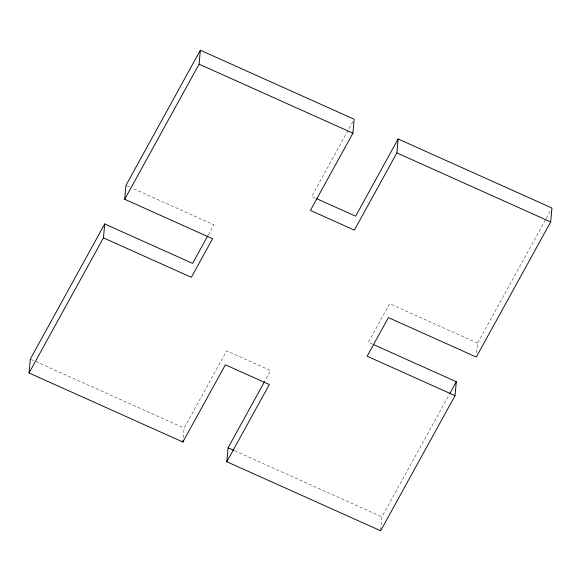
<?xml version="1.0" encoding="UTF-8"?>
<svg xmlns="http://www.w3.org/2000/svg" width="581" height="581" viewBox="0 0 581 581"><rect width="100%" height="100%" fill="white"/><g stroke="black" fill="none" stroke-linecap="round" stroke-linejoin="round"><path stroke-width="0.44" stroke-dasharray="2.9 2.18" d="M183.262 437.667L184.133 428.088L226.648 350.88L270.593 370.605L264.522 381.63M380.715 529.901L381.906 516.843L449.295 394.448M476.681 352.703L477.553 343.124L545.82 219.139M208.223 235.029L213.866 224.789L132.541 188.288M352.885 121.625L311.67 196.465L315.737 198.295M546.263 218.347L551.514 208.811M126.789 185.709L131.72 187.917M477.553 343.124L389.655 303.681L368.405 342.282L372.508 344.126M31.142 359.428L184.133 428.088M234.702 450.776L381.906 516.843"/><path stroke-width="0.87" d="M373.329 344.497L456.296 381.732L455.032 395.661L380.635 530.773L226.815 461.742L269.33 384.535L225.377 364.81L182.87 442.018L29.05 372.987L30.321 359.058L104.711 223.946L192.609 263.389L207.795 235.813M29.05 372.987L103.447 237.876L104.711 223.946M103.447 237.876L191.345 277.319L212.595 238.718L124.704 199.268L125.968 185.339L200.365 50.227L354.185 119.258L352.914 133.194L310.407 210.395L354.352 230.12L396.867 152.912L398.13 138.982L551.95 208.013L550.679 221.942L476.289 357.054L388.391 317.611L367.134 356.211L455.032 395.661M124.704 199.268L199.094 64.157L200.365 50.227M182.87 442.018L183.03 440.275M226.815 461.742L228.086 447.806L264.522 381.63M398.13 138.982L355.623 216.19L316.558 198.658M449.738 393.649L456.296 381.732M199.094 64.157L352.914 133.194M396.867 152.912L550.679 221.942M228.086 447.806L233.874 450.406"/></g></svg>
